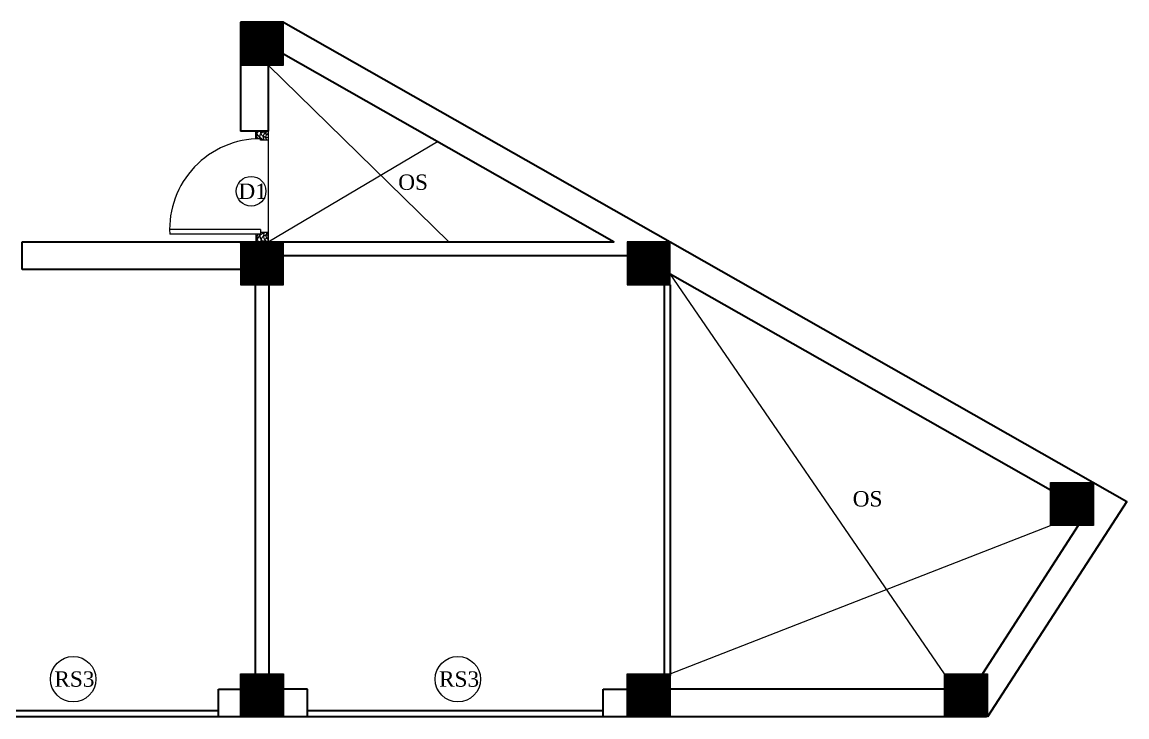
# Model space of a CAD drawing. Header units: inches. Extents: x 4069 to 291496, y -47643 to 12535.
# Drawn here: x 120398.9 to 120757.6, y -23185.1 to -22959.4 of the extents above; entities that cross this region are included whole.
import ezdxf

# ---------------------------------------------------------------- set-up
doc = ezdxf.new("R2010")
doc.units = ezdxf.units.IN
doc.header["$LTSCALE"] = 5
doc.header["$MEASUREMENT"] = 0
doc.layers.add('A-WALL', color=7, linetype='Continuous', lineweight=9)
doc.layers.add('DOOR', color=62, linetype='Continuous', lineweight=0)
doc.layers.add('TEXT', color=6, linetype='Continuous')
doc.layers.add('WALL', color=7, linetype='Continuous')
doc.styles.add('ordinary', font='times.ttf')

# ---------------------------------------------------------------- blocks, each defined once
blk = doc.blocks.new('A$C27B36B59')
at = {"layer": 'DOOR'}
for p, q in [((0, 4), (0, 0)), ((2.5, 4), (0, 4)), ((2.5, 2.5), (2.5, 4)), ((0, 0), (3, 0)), ((3, 2.5), (2.5, 2.5)), ((3, 0), (3, 2.5))]:
    blk.add_line(p, q, dxfattribs=at)
for centre, radius, start, end in [((-1.4, -0.54), 4.75, 22.1411, 72.838), ((1.34, 2.09), 1.64, 45.138, 144.8948), ((2.21, 0.3), 2.49, 83.3149, 152.658), ((0.13, 0.37), 2.05, 349.4875, 93.6805), ((1.96, -0.47), 2.01, 58.7447, 166.495), ((-0.06, 0.32), 1.13, 343.542, 86.947), ((2.08, -0.4), 1.17, 38.2816, 160.1519)]:
    blk.add_arc(centre, radius, start, end, dxfattribs=at)
blk = doc.blocks.new('D2')
at = {"layer": 'DOOR'}
for p, q in [((74473.95, 24047.59), (74473.95, 24018.09)), ((74473.95, 24047.59), (74475.45, 24047.59)), ((74475.45, 24047.59), (74475.45, 24018.13))]:
    blk.add_line(p, q, dxfattribs=at)
blk.add_arc((74473.95, 24047.59), 29.5, 180, 272.9146, dxfattribs=at)
at = {"layer": 'DOOR', "xscale": -1, "rotation": 180}
blk.add_blockref('A$C27B36B59', (74441.95, 24050.09), dxfattribs=at)
at = {"layer": 'DOOR', "rotation": 180}
blk.add_blockref('A$C27B36B59', (74477.95, 24050.09), dxfattribs=at)

msp = doc.modelspace()

# ---------------------------------------------------------------- hatches: boundary and pattern name
at = {"layer": 'A-WALL', "ltscale": 5}
h = msp.add_hatch(dxfattribs=at)
h.set_pattern_fill('ANSI31', color=256)
h.set_pattern_definition([(45, (96047.71571, -24612.12097), (-0.08838834765, 0.08838834765), [])])
h.paths.add_polyline_path([(120469.79373, -22973.39983), (120483.79373, -22973.39983), (120483.79373, -22959.39983), (120469.79373, -22959.39983)])
h = msp.add_hatch(dxfattribs=at)
h.set_pattern_fill('ANSI31', color=256)
h.set_pattern_definition([(45, (96047.71571, -24683.50437), (-0.08838834765, 0.08838834765), [])])
h.paths.add_polyline_path([(120469.79373, -23044.78323), (120483.79373, -23044.78323), (120483.79373, -23030.78323), (120469.79373, -23030.78323)])
h = msp.add_hatch(dxfattribs=at)
h.set_pattern_fill('ANSI31', color=256)
h.set_pattern_definition([(45, (96063.66138, -24683.50437), (-0.08838834765, 0.08838834765), [])])
h.paths.add_polyline_path([(120609.36052, -23044.78323), (120609.36052, -23030.78323), (120595.36052, -23030.78323), (120595.36052, -23044.78323)])
h = msp.add_hatch(dxfattribs=at)
h.set_pattern_fill('ANSI31', color=256)
h.set_pattern_definition([(45, (96201.04803, -24612.60722), (-0.08838834765, 0.08838834765), [])])
h.paths.add_polyline_path([(120732.74716, -23108.88608), (120732.74716, -23122.88608), (120746.74716, -23122.88608), (120746.74716, -23108.88608)])
h = msp.add_hatch(dxfattribs=at)
h.set_pattern_fill('ANSI31', color=256)
h.set_pattern_definition([(45, (95938.09459, -24674.7867), (-0.08838834765, 0.08838834765), [])])
h.paths.add_polyline_path([(120469.79373, -23171.06555), (120469.79373, -23185.06555), (120483.79373, -23185.06555), (120483.79373, -23171.06555)])
h = msp.add_hatch(dxfattribs=at)
h.set_pattern_fill('ANSI31', color=256)
h.set_pattern_definition([(45, (96063.66138, -24674.7867), (-0.08838834765, 0.08838834765), [])])
h.paths.add_polyline_path([(120595.36052, -23171.06555), (120595.36052, -23185.06555), (120609.36052, -23185.06555), (120609.36052, -23171.06555)])
h = msp.add_hatch(dxfattribs=at)
h.set_pattern_fill('ANSI31', color=256)
h.set_pattern_definition([(45, (96166.67065, -24674.7867), (-0.08838834765, 0.08838834765), [])])
h.paths.add_polyline_path([(120698.36978, -23171.06555), (120698.36978, -23185.06555), (120712.36978, -23185.06555), (120712.36978, -23171.06555)])

# ---------------------------------------------------------------- linework, layer by layer
at = {"layer": 'A-WALL', "lineweight": 30}
for p, q in [((120469.79373, -22959.39983), (120469.79373, -22994.78323)), ((120483.79373, -22959.39983), (120469.79373, -22959.39983)), ((120483.79373, -22959.39983), (120609.36052, -23030.78323)), ((120483.79373, -22969.75249), (120591.14969, -23030.78323)), ((120478.79373, -22973.39983), (120478.79373, -22994.78323)), ((120478.79373, -22994.78323), (120469.79373, -22994.78323)), ((120398.90746, -23039.78323), (120398.90746, -23030.78323)), ((120398.90746, -23030.78323), (120469.79373, -23030.78323)), ((120483.79373, -23030.78323), (120591.14969, -23030.78323)), ((120609.36052, -23030.78323), (120757.6064, -23115.05944)), ((120595.36052, -23035.28323), (120483.79373, -23035.28323)), ((120469.79373, -23039.78323), (120398.90746, -23039.78323)), ((120609.36052, -23041.13589), (120732.74716, -23111.27989)), ((120474.54373, -23044.78323), (120474.54373, -23171.06555)), ((120479.04373, -23044.78323), (120479.04373, -23171.06555)), ((120607.36052, -23044.78323), (120607.36052, -23171.56555)), ((120609.36052, -23044.78323), (120609.36052, -23171.56555)), ((120757.6064, -23115.05944), (120712.36978, -23185.06555)), ((120741.83349, -23122.88608), (120710.70084, -23171.06555)), ((120462.68829, -23185.06555), (120462.68829, -23176.06555)), ((120462.68829, -23176.06555), (120469.79373, -23176.06555)), ((120491.57712, -23176.06555), (120483.79373, -23176.06555)), ((120491.57712, -23185.06555), (120491.57712, -23176.06555)), ((120587.57712, -23185.06555), (120587.57712, -23176.06555)), ((120587.57712, -23176.06555), (120595.36052, -23176.06555)), ((120698.36978, -23176.06555), (120609.36052, -23176.06555)), ((120712.04669, -23185.06555), (120345.25107, -23185.06555)), ((120462.68829, -23183.06555), (120366.68829, -23183.06555)), ((120587.57712, -23183.06555), (120491.57712, -23183.06555))]:
    msp.add_line(p, q, dxfattribs=at)
at = {"layer": 'A-WALL', "ltscale": 5}
for p, q in [((120478.79373, -22973.39983), (120537.47171, -23030.78323)), ((120478.79373, -22994.78323), (120478.79373, -23030.78323)), ((120478.79373, -23030.78323), (120533.74242, -22998.1478)), ((120698.36978, -23171.06555), (120609.36052, -23041.13589)), ((120609.36052, -23171.06555), (120732.74716, -23122.88608)), ((120587.57712, -23183.06555), (120491.57712, -23183.06555))]:
    msp.add_line(p, q, dxfattribs=at)
for points in [[(120469.79373, -22973.39983), (120483.79373, -22973.39983), (120483.79373, -22959.39983), (120469.79373, -22959.39983)], [(120469.79373, -23044.78323), (120483.79373, -23044.78323), (120483.79373, -23030.78323), (120469.79373, -23030.78323)], [(120595.36052, -23044.78323), (120609.36052, -23044.78323), (120609.36052, -23030.78323), (120595.36052, -23030.78323)], [(120732.74716, -23108.88608), (120746.74716, -23108.88608), (120746.74716, -23122.88608), (120732.74716, -23122.88608)], [(120469.79373, -23171.06555), (120483.79373, -23171.06555), (120483.79373, -23185.06555), (120469.79373, -23185.06555)], [(120595.36052, -23171.06555), (120609.36052, -23171.06555), (120609.36052, -23185.06555), (120595.36052, -23185.06555)], [(120698.36978, -23171.06555), (120712.36978, -23171.06555), (120712.36978, -23185.06555), (120698.36978, -23185.06555)]]:
    msp.add_lwpolyline(points, close=True, dxfattribs=at)
for centre, radius in [((120473.26016, -23014.33562), 4.82435), ((120415.50764, -23172.82123), 7.38406), ((120540.39647, -23172.82123), 7.38406)]:
    msp.add_circle(centre, radius, dxfattribs=at)

# ---------------------------------------------------------------- block references
at = {"layer": 'WALL', "color": 2, "linetype": 'ByBlock', "rotation": 270.0000000001832}
msp.add_blockref('D2', (96428.70581, 51447.168), dxfattribs=at)

# ---------------------------------------------------------------- texts
at = {"layer": 'TEXT', "style": 'ordinary'}
for s, p in [('OS', (120521.02937, -23013.89449)), ('D1', (120469.13615, -23016.83021)), ('OS', (120668.58205, -23116.72515)), ('RS3', (120409.39012, -23175.26535)), ('RS3', (120534.27895, -23175.26535))]:
    msp.add_text(s, height=5, dxfattribs=at).set_placement(p)

doc.saveas('drawing.dxf')
